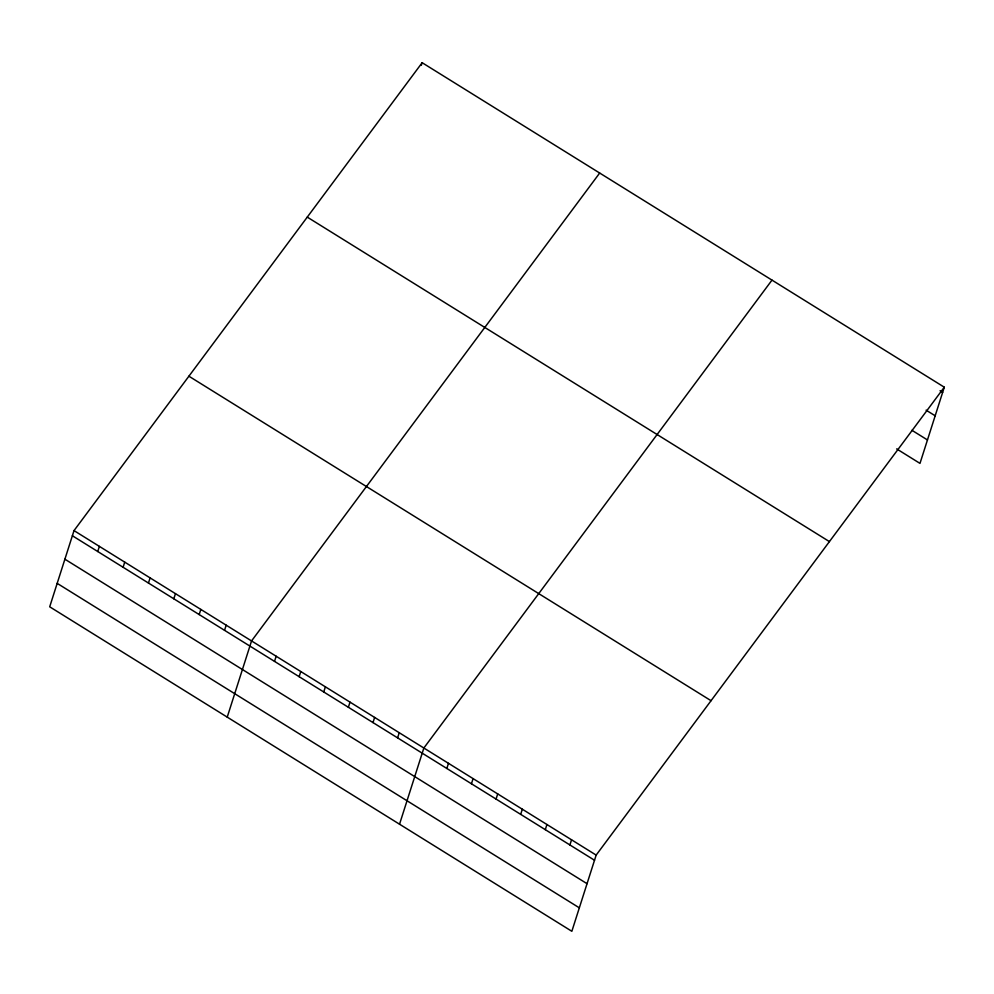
<?xml version="1.0" encoding="UTF-8"?>
<svg xmlns="http://www.w3.org/2000/svg" width="994" height="994" viewBox="0 0 994 994"><rect width="100%" height="100%" fill="white"/><g stroke="black" fill="none" stroke-linecap="round" stroke-linejoin="round"><path stroke-width="1.49" d="M74.016 530.61L49.7 606.8L571.848 931.291L596.164 855.101L944.3 387.2L422.152 62.709L74.016 530.61L596.164 855.101M97.735 551.521L99.375 546.377M123.094 567.276L124.735 562.132M148.454 583.043L150.094 577.899M173.813 598.798L175.466 593.654M199.185 614.565L200.825 609.421M224.545 630.32L226.185 625.176M421.319 65.281L422.152 62.709M227.228 717.121L251.544 640.944L599.68 173.043M274.518 661.383L276.158 656.239M299.132 676.678L300.772 671.534M323.746 691.973L325.398 686.829M348.372 707.281L350.012 702.124M372.986 722.576L374.626 717.432M397.6 737.871L399.24 732.727M399.538 824.212L423.854 748.022L771.99 280.122M446.828 768.461L448.468 763.317M471.442 783.769L473.094 778.613M496.056 799.064L497.708 793.92M520.682 814.359L522.322 809.215M545.296 829.655L546.936 824.511M569.91 844.95L571.55 839.806M944.3 387.2L919.984 463.39L896.663 448.89M940.063 390.741L942.66 392.357M926.11 410.162L935.18 415.79M911.92 430.29L927.464 439.944M307.258 217.114L829.418 541.606M188.897 376.204L711.045 700.695M72.376 535.754L594.524 860.257M64.896 559.2L587.044 883.691M57.18 583.354L579.34 907.845"/></g></svg>
